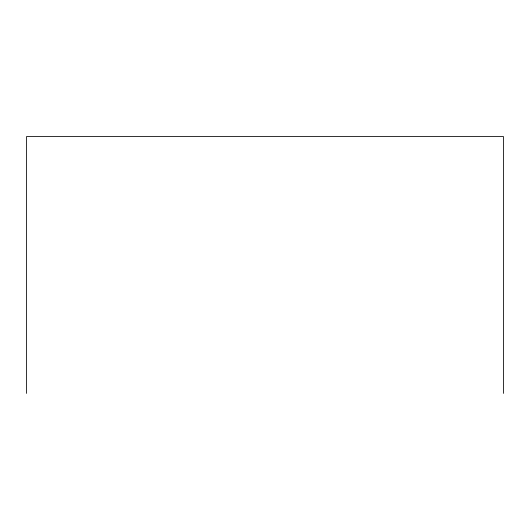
<?xml version="1.0" encoding="UTF-8"?>
<svg xmlns="http://www.w3.org/2000/svg" width="530" height="530" viewBox="0 0 530 530"><rect width="100%" height="100%" fill="white"/><g stroke="black" fill="none" stroke-linecap="round" stroke-linejoin="round"><path stroke-width="0.79" d="M503.5 393.399L503.5 136.601L26.5 136.601L26.5 393.399"/></g></svg>
